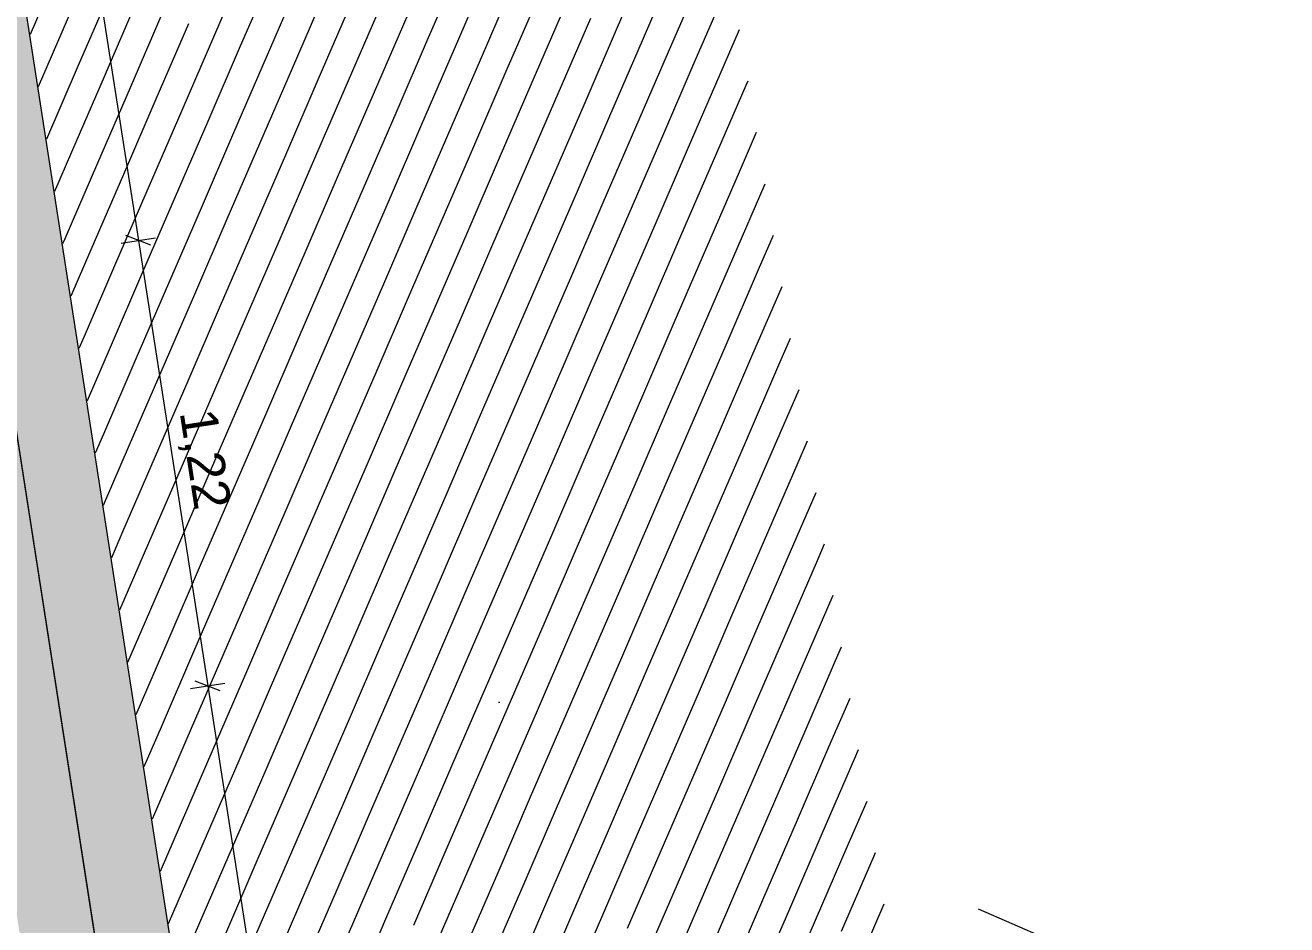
# Model space of a CAD drawing. Header units: millimetres. Extents: x 12535370 to 12566104, y 356204400 to 356234587.
# Drawn here: x 12556447 to 12559859, y 356212331 to 356214765 of the extents above; entities that cross this region are included whole.
import ezdxf
from ezdxf.enums import TextEntityAlignment as Align

# ---------------------------------------------------------------- set-up
doc = ezdxf.new("R2010")
doc.units = ezdxf.units.MM
doc.header["$MEASUREMENT"] = 0
doc.linetypes.add('Dot & Dashed', pattern=[6702.78, 3527.78, -1763.89, 0, -1411.11])
for name, color, linetype in [('New_015 Innenwände', 7, 'Continuous'), ('New_035 Decken', 7, 'Continuous'), ('New_290 Raster _ Achsen', 7, 'Continuous'), ('New_GRUNDSTÜCKSGRENZE', 7, 'Continuous')]:
    doc.layers.add(name, color=color, linetype=linetype)
for name, color, linetype, lineweight in [('New_015 Innenwände_Pen_No__1', 7, 'Continuous', 13), ('New_035 Decken_Pen_No__1', 7, 'Continuous', 13), ('New_255 Plangrafiken_Pen_No__39', 8, 'Continuous', 13), ('New_290 Raster _ Achsen_Pen_No__108', 7, 'Continuous', 13), ('New_GRUNDSTÜCKSGRENZE_Pen_No__1', 7, 'Continuous', 13)]:
    doc.layers.add(name, color=color, linetype=linetype, lineweight=lineweight)
doc.styles.add('GENERATED_STYLE_1', font='arial.ttf')
doc.dimstyles.new('GENERATED_STYLE__3', dxfattribs={"dimtxt": 100, "dimasz": 47.5, "dimexe": 0.18, "dimexo": 2, "dimgap": 0, "dimtad": 1, "dimlfac": 0.001, "dimzin": 0, "dimdsep": 46, "dimtxsty": 'GENERATED_STYLE_1', "dimblk": 'ARROWHEAD_2', "dimblk1": 'ARROWHEAD_2', "dimblk2": 'ARROWHEAD_2', "dimcen": 0.09, "dimclrd": 7, "dimclre": 7, "dimclrt": 7, "dimadec": 0, "dimazin": 0, "dimtfac": 1, "dimtdec": 4, "dimtmove": 0, "dimatfit": 3, "dimfxl": 1, "dimtolj": 1, "dimtzin": 0, "dimarcsym": 0})

# ---------------------------------------------------------------- blocks, each defined once
blk = doc.blocks.new('*X27', base_point=(12240439.2, 356160438.4))
at = {"layer": 'New_255 Plangrafiken_Pen_No__39', "color": 8, "linetype": 'Continuous', "lineweight": 13}
for p, q in [((12557554.9, 356214964.9), (12557466.8, 356214761)), ((12557554.9, 356214964.9), (12557466.8, 356214761)), ((12557046.5, 356214942.6), (12556958.4, 356214738.7)), ((12557046.5, 356214942.6), (12556958.4, 356214738.7)), ((12557625, 356214934.7), (12557536.9, 356214730.7)), ((12557625, 356214934.7), (12557536.9, 356214730.7)), ((12558133.4, 356214957), (12558045.3, 356214753.1)), ((12558133.4, 356214957), (12558045.3, 356214753.1)), ((12556538.1, 356214920.2), (12556460.1, 356214739.8)), ((12556538.1, 356214920.2), (12556460.1, 356214739.8)), ((12557116.5, 356214912.3), (12557028.5, 356214708.4)), ((12557116.5, 356214912.3), (12557028.5, 356214708.4)), ((12557695, 356214904.4), (12557606.9, 356214700.5)), ((12557695, 356214904.4), (12557606.9, 356214700.5)), ((12558203.4, 356214926.7), (12558115.3, 356214722.8)), ((12558203.4, 356214926.7), (12558115.3, 356214722.8)), ((12558273.5, 356214896.5), (12558185.4, 356214692.6)), ((12558273.5, 356214896.5), (12558185.4, 356214692.6)), ((12556608.1, 356214890), (12556520, 356214686.1)), ((12556608.1, 356214890), (12556520, 356214686.1)), ((12556678.2, 356214859.7), (12556590.1, 356214655.8)), ((12556678.2, 356214859.7), (12556590.1, 356214655.8)), ((12557186.6, 356214882.1), (12557098.5, 356214678.1)), ((12557186.6, 356214882.1), (12557098.5, 356214678.1)), ((12557765.1, 356214874.1), (12557677, 356214670.2)), ((12557765.1, 356214874.1), (12557677, 356214670.2)), ((12558343.5, 356214866.2), (12558255.4, 356214662.3)), ((12558343.5, 356214866.2), (12558255.4, 356214662.3)), ((12556748.2, 356214829.5), (12556660.2, 356214625.5)), ((12556748.2, 356214829.5), (12556660.2, 356214625.5)), ((12557256.7, 356214851.8), (12557168.6, 356214647.9)), ((12557256.7, 356214851.8), (12557168.6, 356214647.9)), ((12557835.1, 356214843.9), (12557747, 356214640)), ((12557835.1, 356214843.9), (12557747, 356214640)), ((12556818.3, 356214799.2), (12556730.2, 356214595.3)), ((12556818.3, 356214799.2), (12556730.2, 356214595.3)), ((12557326.7, 356214821.5), (12557238.6, 356214617.6)), ((12557326.7, 356214821.5), (12557238.6, 356214617.6)), ((12557396.8, 356214791.3), (12557308.7, 356214587.4)), ((12557396.8, 356214791.3), (12557308.7, 356214587.4)), ((12557905.2, 356214813.6), (12557817.1, 356214609.7)), ((12557905.2, 356214813.6), (12557817.1, 356214609.7)), ((12556888.3, 356214768.9), (12556800.3, 356214565)), ((12556888.3, 356214768.9), (12556800.3, 356214565)), ((12557466.8, 356214761), (12557378.7, 356214557.1)), ((12557466.8, 356214761), (12557378.7, 356214557.1)), ((12557975.2, 356214783.3), (12557887.1, 356214579.4)), ((12557975.2, 356214783.3), (12557887.1, 356214579.4)), ((12556958.4, 356214738.7), (12556870.3, 356214534.8)), ((12556958.4, 356214738.7), (12556870.3, 356214534.8)), ((12557536.9, 356214730.7), (12557448.8, 356214526.8)), ((12557536.9, 356214730.7), (12557448.8, 356214526.8)), ((12558045.3, 356214753.1), (12557957.2, 356214549.2)), ((12558045.3, 356214753.1), (12557957.2, 356214549.2)), ((12558115.3, 356214722.8), (12558027.3, 356214518.9)), ((12558115.3, 356214722.8), (12558027.3, 356214518.9)), ((12558377.7, 356214752.8), (12558325.5, 356214632)), ((12558377.7, 356214752.8), (12558325.5, 356214632)), ((12557028.5, 356214708.4), (12556940.4, 356214504.5)), ((12557028.5, 356214708.4), (12556940.4, 356214504.5)), ((12557606.9, 356214700.5), (12557518.8, 356214496.6)), ((12557606.9, 356214700.5), (12557518.8, 356214496.6)), ((12558185.4, 356214692.6), (12558097.3, 356214488.6)), ((12558185.4, 356214692.6), (12558097.3, 356214488.6)), ((12556520, 356214686.1), (12556482.1, 356214598.2)), ((12556520, 356214686.1), (12556482.1, 356214598.2)), ((12556590.1, 356214655.8), (12556504.1, 356214456.6)), ((12556590.1, 356214655.8), (12556504.1, 356214456.6)), ((12557098.5, 356214678.1), (12557010.4, 356214474.2)), ((12557098.5, 356214678.1), (12557010.4, 356214474.2)), ((12557677, 356214670.2), (12557588.9, 356214466.3)), ((12557677, 356214670.2), (12557588.9, 356214466.3)), ((12558255.4, 356214662.3), (12558167.4, 356214458.4)), ((12558255.4, 356214662.3), (12558167.4, 356214458.4)), ((12556660.2, 356214625.5), (12556572.1, 356214421.6)), ((12556660.2, 356214625.5), (12556572.1, 356214421.6)), ((12557168.6, 356214647.9), (12557080.5, 356214444)), ((12557168.6, 356214647.9), (12557080.5, 356214444)), ((12557747, 356214640), (12557658.9, 356214436)), ((12557747, 356214640), (12557658.9, 356214436)), ((12558325.5, 356214632), (12558237.4, 356214428.1)), ((12558325.5, 356214632), (12558237.4, 356214428.1)), ((12556730.2, 356214595.3), (12556642.1, 356214391.4)), ((12556730.2, 356214595.3), (12556642.1, 356214391.4)), ((12557238.6, 356214617.6), (12557150.5, 356214413.7)), ((12557238.6, 356214617.6), (12557150.5, 356214413.7)), ((12557308.7, 356214587.4), (12557220.6, 356214383.4)), ((12557308.7, 356214587.4), (12557220.6, 356214383.4)), ((12557817.1, 356214609.7), (12557729, 356214405.8)), ((12557817.1, 356214609.7), (12557729, 356214405.8)), ((12558395.6, 356214601.8), (12558307.5, 356214397.9)), ((12558395.6, 356214601.8), (12558307.5, 356214397.9)), ((12558400.7, 356214613.6), (12558395.6, 356214601.8)), ((12558400.7, 356214613.6), (12558395.6, 356214601.8)), ((12556800.3, 356214565), (12556712.2, 356214361.1)), ((12556800.3, 356214565), (12556712.2, 356214361.1)), ((12557378.7, 356214557.1), (12557290.6, 356214353.2)), ((12557378.7, 356214557.1), (12557290.6, 356214353.2)), ((12557887.1, 356214579.4), (12557799.1, 356214375.5)), ((12557887.1, 356214579.4), (12557799.1, 356214375.5)), ((12556870.3, 356214534.8), (12556782.2, 356214330.8)), ((12556870.3, 356214534.8), (12556782.2, 356214330.8)), ((12557448.8, 356214526.8), (12557360.7, 356214322.9)), ((12557448.8, 356214526.8), (12557360.7, 356214322.9)), ((12557957.2, 356214549.2), (12557869.1, 356214345.3)), ((12557957.2, 356214549.2), (12557869.1, 356214345.3)), ((12558027.3, 356214518.9), (12557939.2, 356214315)), ((12558027.3, 356214518.9), (12557939.2, 356214315)), ((12556940.4, 356214504.5), (12556852.3, 356214300.6)), ((12556940.4, 356214504.5), (12556852.3, 356214300.6)), ((12557518.8, 356214496.6), (12557430.8, 356214292.7)), ((12557518.8, 356214496.6), (12557430.8, 356214292.7)), ((12558097.3, 356214488.6), (12558009.2, 356214284.7)), ((12558097.3, 356214488.6), (12558009.2, 356214284.7)), ((12557010.4, 356214474.2), (12556922.3, 356214270.3)), ((12557010.4, 356214474.2), (12556922.3, 356214270.3)), ((12557588.9, 356214466.3), (12557500.8, 356214262.4)), ((12557588.9, 356214466.3), (12557500.8, 356214262.4)), ((12558167.4, 356214458.4), (12558079.3, 356214254.5)), ((12558167.4, 356214458.4), (12558079.3, 356214254.5)), ((12558423.7, 356214474.4), (12558377.5, 356214367.6)), ((12558423.7, 356214474.4), (12558377.5, 356214367.6)), ((12556572.1, 356214421.6), (12556526, 356214315.1)), ((12556572.1, 356214421.6), (12556526, 356214315.1)), ((12557080.5, 356214444), (12556992.4, 356214240.1)), ((12557080.5, 356214444), (12556992.4, 356214240.1)), ((12557658.9, 356214436), (12557570.9, 356214232.1)), ((12557658.9, 356214436), (12557570.9, 356214232.1)), ((12558237.4, 356214428.1), (12558149.3, 356214224.2)), ((12558237.4, 356214428.1), (12558149.3, 356214224.2)), ((12556642.1, 356214391.4), (12556554, 356214187.5)), ((12556642.1, 356214391.4), (12556554, 356214187.5)), ((12557150.5, 356214413.7), (12557062.4, 356214209.8)), ((12557150.5, 356214413.7), (12557062.4, 356214209.8)), ((12557220.6, 356214383.4), (12557132.5, 356214179.5)), ((12557220.6, 356214383.4), (12557132.5, 356214179.5)), ((12557729, 356214405.8), (12557640.9, 356214201.9)), ((12557729, 356214405.8), (12557640.9, 356214201.9)), ((12558307.5, 356214397.9), (12558219.4, 356214193.9)), ((12558307.5, 356214397.9), (12558219.4, 356214193.9)), ((12556712.2, 356214361.1), (12556624.1, 356214157.2)), ((12556712.2, 356214361.1), (12556624.1, 356214157.2)), ((12557290.6, 356214353.2), (12557202.6, 356214149.3)), ((12557290.6, 356214353.2), (12557202.6, 356214149.3)), ((12557799.1, 356214375.5), (12557711, 356214171.6)), ((12557799.1, 356214375.5), (12557711, 356214171.6)), ((12558377.5, 356214367.6), (12558289.4, 356214163.7)), ((12558377.5, 356214367.6), (12558289.4, 356214163.7)), ((12556782.2, 356214330.8), (12556694.1, 356214126.9)), ((12556782.2, 356214330.8), (12556694.1, 356214126.9)), ((12557360.7, 356214322.9), (12557272.6, 356214119)), ((12557360.7, 356214322.9), (12557272.6, 356214119)), ((12557869.1, 356214345.3), (12557781, 356214141.3)), ((12557869.1, 356214345.3), (12557781, 356214141.3)), ((12557939.2, 356214315), (12557851.1, 356214111.1)), ((12557939.2, 356214315), (12557851.1, 356214111.1)), ((12558446.7, 356214335.3), (12558359.5, 356214133.4)), ((12558446.7, 356214335.3), (12558359.5, 356214133.4)), ((12556852.3, 356214300.6), (12556764.2, 356214096.7)), ((12556852.3, 356214300.6), (12556764.2, 356214096.7)), ((12557430.8, 356214292.7), (12557342.7, 356214088.7)), ((12557430.8, 356214292.7), (12557342.7, 356214088.7)), ((12558009.2, 356214284.7), (12557921.1, 356214080.8)), ((12558009.2, 356214284.7), (12557921.1, 356214080.8)), ((12556922.3, 356214270.3), (12556834.3, 356214066.4)), ((12556922.3, 356214270.3), (12556834.3, 356214066.4)), ((12557500.8, 356214262.4), (12557412.7, 356214058.5)), ((12557500.8, 356214262.4), (12557412.7, 356214058.5)), ((12558079.3, 356214254.5), (12557991.2, 356214050.6)), ((12558079.3, 356214254.5), (12557991.2, 356214050.6)), ((12556992.4, 356214240.1), (12556904.3, 356214036.1)), ((12556992.4, 356214240.1), (12556904.3, 356214036.1)), ((12557570.9, 356214232.1), (12557482.8, 356214028.2)), ((12557570.9, 356214232.1), (12557482.8, 356214028.2)), ((12558149.3, 356214224.2), (12558061.2, 356214020.3)), ((12558149.3, 356214224.2), (12558061.2, 356214020.3)), ((12556554, 356214187.5), (12556548, 356214173.5)), ((12556554, 356214187.5), (12556548, 356214173.5)), ((12557062.4, 356214209.8), (12556974.4, 356214005.9)), ((12557062.4, 356214209.8), (12556974.4, 356214005.9)), ((12557132.5, 356214179.5), (12557044.4, 356213975.6)), ((12557132.5, 356214179.5), (12557044.4, 356213975.6)), ((12557640.9, 356214201.9), (12557552.8, 356213998)), ((12557640.9, 356214201.9), (12557552.8, 356213998)), ((12558219.4, 356214193.9), (12558131.3, 356213990)), ((12558219.4, 356214193.9), (12558131.3, 356213990)), ((12558469.7, 356214196.1), (12558429.5, 356214103.2)), ((12558469.7, 356214196.1), (12558429.5, 356214103.2)), ((12556624.1, 356214157.2), (12556570, 356214032)), ((12556624.1, 356214157.2), (12556570, 356214032)), ((12557202.6, 356214149.3), (12557114.5, 356213945.4)), ((12557202.6, 356214149.3), (12557114.5, 356213945.4)), ((12557711, 356214171.6), (12557622.9, 356213967.7)), ((12557711, 356214171.6), (12557622.9, 356213967.7)), ((12558289.4, 356214163.7), (12558201.3, 356213959.8)), ((12558289.4, 356214163.7), (12558201.3, 356213959.8)), ((12556694.1, 356214126.9), (12556606.1, 356213923)), ((12556694.1, 356214126.9), (12556606.1, 356213923)), ((12557272.6, 356214119), (12557184.5, 356213915.1)), ((12557272.6, 356214119), (12557184.5, 356213915.1)), ((12557781, 356214141.3), (12557692.9, 356213937.4)), ((12557781, 356214141.3), (12557692.9, 356213937.4)), ((12557851.1, 356214111.1), (12557763, 356213907.2)), ((12557851.1, 356214111.1), (12557763, 356213907.2)), ((12558359.5, 356214133.4), (12558271.4, 356213929.5)), ((12558359.5, 356214133.4), (12558271.4, 356213929.5)), ((12556764.2, 356214096.7), (12556676.1, 356213892.8)), ((12556764.2, 356214096.7), (12556676.1, 356213892.8)), ((12557342.7, 356214088.7), (12557254.6, 356213884.8)), ((12557342.7, 356214088.7), (12557254.6, 356213884.8)), ((12557921.1, 356214080.8), (12557833, 356213876.9)), ((12557921.1, 356214080.8), (12557833, 356213876.9)), ((12558429.5, 356214103.2), (12558341.5, 356213899.2)), ((12558429.5, 356214103.2), (12558341.5, 356213899.2)), ((12556834.3, 356214066.4), (12556746.2, 356213862.5)), ((12556834.3, 356214066.4), (12556746.2, 356213862.5)), ((12557412.7, 356214058.5), (12557324.6, 356213854.6)), ((12557412.7, 356214058.5), (12557324.6, 356213854.6)), ((12557991.2, 356214050.6), (12557903.1, 356213846.6)), ((12557991.2, 356214050.6), (12557903.1, 356213846.6)), ((12558492.7, 356214056.9), (12558411.5, 356213869)), ((12558492.7, 356214056.9), (12558411.5, 356213869)), ((12556904.3, 356214036.1), (12556816.2, 356213832.2)), ((12556904.3, 356214036.1), (12556816.2, 356213832.2)), ((12557482.8, 356214028.2), (12557394.7, 356213824.3)), ((12557482.8, 356214028.2), (12557394.7, 356213824.3)), ((12558061.2, 356214020.3), (12557973.2, 356213816.4)), ((12558061.2, 356214020.3), (12557973.2, 356213816.4)), ((12556974.4, 356214005.9), (12556886.3, 356213802)), ((12556974.4, 356214005.9), (12556886.3, 356213802)), ((12557044.4, 356213975.6), (12556956.3, 356213771.7)), ((12557044.4, 356213975.6), (12556956.3, 356213771.7)), ((12557552.8, 356213998), (12557464.7, 356213794)), ((12557552.8, 356213998), (12557464.7, 356213794)), ((12558131.3, 356213990), (12558043.2, 356213786.1)), ((12558131.3, 356213990), (12558043.2, 356213786.1)), ((12557114.5, 356213945.4), (12557026.4, 356213741.4)), ((12557114.5, 356213945.4), (12557026.4, 356213741.4)), ((12557622.9, 356213967.7), (12557534.8, 356213763.8)), ((12557622.9, 356213967.7), (12557534.8, 356213763.8)), ((12558201.3, 356213959.8), (12558113.3, 356213755.9)), ((12558201.3, 356213959.8), (12558113.3, 356213755.9)), ((12556606.1, 356213923), (12556592, 356213890.4)), ((12556606.1, 356213923), (12556592, 356213890.4)), ((12557184.5, 356213915.1), (12557096.4, 356213711.2)), ((12557184.5, 356213915.1), (12557096.4, 356213711.2)), ((12557692.9, 356213937.4), (12557604.9, 356213733.5)), ((12557692.9, 356213937.4), (12557604.9, 356213733.5)), ((12557763, 356213907.2), (12557674.9, 356213703.3)), ((12557763, 356213907.2), (12557674.9, 356213703.3)), ((12558271.4, 356213929.5), (12558183.3, 356213725.6)), ((12558271.4, 356213929.5), (12558183.3, 356213725.6)), ((12558515.7, 356213917.7), (12558481.6, 356213838.7)), ((12558515.7, 356213917.7), (12558481.6, 356213838.7)), ((12556676.1, 356213892.8), (12556613.9, 356213748.8)), ((12556676.1, 356213892.8), (12556613.9, 356213748.8)), ((12557254.6, 356213884.8), (12557166.5, 356213680.9)), ((12557254.6, 356213884.8), (12557166.5, 356213680.9)), ((12557833, 356213876.9), (12557745, 356213673)), ((12557833, 356213876.9), (12557745, 356213673)), ((12558341.5, 356213899.2), (12558253.4, 356213695.3)), ((12558341.5, 356213899.2), (12558253.4, 356213695.3)), ((12556746.2, 356213862.5), (12556658.1, 356213658.6)), ((12556746.2, 356213862.5), (12556658.1, 356213658.6)), ((12557324.6, 356213854.6), (12557236.5, 356213650.7)), ((12557324.6, 356213854.6), (12557236.5, 356213650.7)), ((12557903.1, 356213846.6), (12557815, 356213642.7)), ((12557903.1, 356213846.6), (12557815, 356213642.7)), ((12558411.5, 356213869), (12558323.4, 356213665.1)), ((12558411.5, 356213869), (12558323.4, 356213665.1)), ((12558481.6, 356213838.7), (12558393.5, 356213634.8)), ((12558481.6, 356213838.7), (12558393.5, 356213634.8)), ((12556816.2, 356213832.2), (12556728.1, 356213628.3)), ((12556816.2, 356213832.2), (12556728.1, 356213628.3)), ((12556886.3, 356213802), (12556798.2, 356213598.1)), ((12556886.3, 356213802), (12556798.2, 356213598.1)), ((12557394.7, 356213824.3), (12557306.6, 356213620.4)), ((12557394.7, 356213824.3), (12557306.6, 356213620.4)), ((12557973.2, 356213816.4), (12557885.1, 356213612.5)), ((12557973.2, 356213816.4), (12557885.1, 356213612.5)), ((12556956.3, 356213771.7), (12556868.2, 356213567.8)), ((12556956.3, 356213771.7), (12556868.2, 356213567.8)), ((12557464.7, 356213794), (12557376.7, 356213590.1)), ((12557464.7, 356213794), (12557376.7, 356213590.1)), ((12558043.2, 356213786.1), (12557955.1, 356213582.2)), ((12558043.2, 356213786.1), (12557955.1, 356213582.2)), ((12558538.7, 356213778.5), (12558463.5, 356213604.5)), ((12558538.7, 356213778.5), (12558463.5, 356213604.5)), ((12557026.4, 356213741.4), (12556938.3, 356213537.5)), ((12557026.4, 356213741.4), (12556938.3, 356213537.5)), ((12557534.8, 356213763.8), (12557446.7, 356213559.9)), ((12557534.8, 356213763.8), (12557446.7, 356213559.9)), ((12557604.9, 356213733.5), (12557516.8, 356213529.6)), ((12557604.9, 356213733.5), (12557516.8, 356213529.6)), ((12558113.3, 356213755.9), (12558025.2, 356213551.9)), ((12558113.3, 356213755.9), (12558025.2, 356213551.9)), ((12557096.4, 356213711.2), (12557008.4, 356213507.3)), ((12557096.4, 356213711.2), (12557008.4, 356213507.3)), ((12557674.9, 356213703.3), (12557586.8, 356213499.3)), ((12557674.9, 356213703.3), (12557586.8, 356213499.3)), ((12558183.3, 356213725.6), (12558095.2, 356213521.7)), ((12558183.3, 356213725.6), (12558095.2, 356213521.7)), ((12557166.5, 356213680.9), (12557078.4, 356213477)), ((12557166.5, 356213680.9), (12557078.4, 356213477)), ((12557745, 356213673), (12557656.9, 356213469.1)), ((12557745, 356213673), (12557656.9, 356213469.1)), ((12558253.4, 356213695.3), (12558165.3, 356213491.4)), ((12558253.4, 356213695.3), (12558165.3, 356213491.4)), ((12558323.4, 356213665.1), (12558235.3, 356213461.2)), ((12558323.4, 356213665.1), (12558235.3, 356213461.2)), ((12556658.1, 356213658.6), (12556635.9, 356213607.3)), ((12556658.1, 356213658.6), (12556635.9, 356213607.3)), ((12557236.5, 356213650.7), (12557148.5, 356213446.7)), ((12557236.5, 356213650.7), (12557148.5, 356213446.7)), ((12557815, 356213642.7), (12557726.9, 356213438.8)), ((12557815, 356213642.7), (12557726.9, 356213438.8)), ((12558393.5, 356213634.8), (12558305.4, 356213430.9)), ((12558393.5, 356213634.8), (12558305.4, 356213430.9)), ((12558561.7, 356213639.3), (12558533.6, 356213574.3)), ((12558561.7, 356213639.3), (12558533.6, 356213574.3)), ((12556728.1, 356213628.3), (12556657.9, 356213465.7)), ((12556728.1, 356213628.3), (12556657.9, 356213465.7)), ((12556798.2, 356213598.1), (12556710.1, 356213394.2)), ((12556798.2, 356213598.1), (12556710.1, 356213394.2)), ((12557306.6, 356213620.4), (12557218.5, 356213416.5)), ((12557306.6, 356213620.4), (12557218.5, 356213416.5)), ((12557885.1, 356213612.5), (12557797, 356213408.6)), ((12557885.1, 356213612.5), (12557797, 356213408.6)), ((12558463.5, 356213604.5), (12558375.4, 356213400.6)), ((12558463.5, 356213604.5), (12558375.4, 356213400.6)), ((12556868.2, 356213567.8), (12556780.2, 356213363.9)), ((12556868.2, 356213567.8), (12556780.2, 356213363.9)), ((12557376.7, 356213590.1), (12557288.6, 356213386.2)), ((12557376.7, 356213590.1), (12557288.6, 356213386.2)), ((12557955.1, 356213582.2), (12557867, 356213378.3)), ((12557955.1, 356213582.2), (12557867, 356213378.3)), ((12558533.6, 356213574.3), (12558445.5, 356213370.4)), ((12558533.6, 356213574.3), (12558445.5, 356213370.4)), ((12556938.3, 356213537.5), (12556850.2, 356213333.6)), ((12556938.3, 356213537.5), (12556850.2, 356213333.6)), ((12557446.7, 356213559.9), (12557358.6, 356213356)), ((12557446.7, 356213559.9), (12557358.6, 356213356)), ((12557516.8, 356213529.6), (12557428.7, 356213325.7)), ((12557516.8, 356213529.6), (12557428.7, 356213325.7)), ((12558025.2, 356213551.9), (12557937.1, 356213348)), ((12558025.2, 356213551.9), (12557937.1, 356213348)), ((12557008.4, 356213507.3), (12556920.3, 356213303.4)), ((12557008.4, 356213507.3), (12556920.3, 356213303.4)), ((12557586.8, 356213499.3), (12557498.7, 356213295.4)), ((12557586.8, 356213499.3), (12557498.7, 356213295.4)), ((12558095.2, 356213521.7), (12558007.1, 356213317.8)), ((12558095.2, 356213521.7), (12558007.1, 356213317.8)), ((12558584.7, 356213500.1), (12558515.6, 356213340.1)), ((12558584.7, 356213500.1), (12558515.6, 356213340.1)), ((12557078.4, 356213477), (12556990.3, 356213273.1)), ((12557078.4, 356213477), (12556990.3, 356213273.1)), ((12557656.9, 356213469.1), (12557568.8, 356213265.2)), ((12557656.9, 356213469.1), (12557568.8, 356213265.2)), ((12558165.3, 356213491.4), (12558077.2, 356213287.5)), ((12558165.3, 356213491.4), (12558077.2, 356213287.5)), ((12558235.3, 356213461.2), (12558147.3, 356213257.2)), ((12558235.3, 356213461.2), (12558147.3, 356213257.2)), ((12557148.5, 356213446.7), (12557060.4, 356213242.8)), ((12557148.5, 356213446.7), (12557060.4, 356213242.8)), ((12557726.9, 356213438.8), (12557638.8, 356213234.9)), ((12557726.9, 356213438.8), (12557638.8, 356213234.9)), ((12558305.4, 356213430.9), (12558217.3, 356213227)), ((12558305.4, 356213430.9), (12558217.3, 356213227)), ((12556710.1, 356213394.2), (12556679.9, 356213324.1)), ((12556710.1, 356213394.2), (12556679.9, 356213324.1)), ((12557218.5, 356213416.5), (12557130.4, 356213212.6)), ((12557218.5, 356213416.5), (12557130.4, 356213212.6)), ((12557797, 356213408.6), (12557708.9, 356213204.7)), ((12557797, 356213408.6), (12557708.9, 356213204.7)), ((12558375.4, 356213400.6), (12558287.4, 356213196.7)), ((12558375.4, 356213400.6), (12558287.4, 356213196.7)), ((12556780.2, 356213363.9), (12556701.8, 356213182.6)), ((12556780.2, 356213363.9), (12556701.8, 356213182.6)), ((12557288.6, 356213386.2), (12557200.5, 356213182.3)), ((12557288.6, 356213386.2), (12557200.5, 356213182.3)), ((12557867, 356213378.3), (12557779, 356213174.4)), ((12557867, 356213378.3), (12557779, 356213174.4)), ((12558445.5, 356213370.4), (12558357.4, 356213166.5)), ((12558445.5, 356213370.4), (12558357.4, 356213166.5)), ((12558607.7, 356213360.9), (12558585.6, 356213309.8)), ((12558607.7, 356213360.9), (12558585.6, 356213309.8)), ((12556850.2, 356213333.6), (12556762.1, 356213129.7)), ((12556850.2, 356213333.6), (12556762.1, 356213129.7)), ((12557358.6, 356213356), (12557270.5, 356213152.1)), ((12557358.6, 356213356), (12557270.5, 356213152.1)), ((12557428.7, 356213325.7), (12557340.6, 356213121.8)), ((12557428.7, 356213325.7), (12557340.6, 356213121.8)), ((12557937.1, 356213348), (12557849, 356213144.1)), ((12557937.1, 356213348), (12557849, 356213144.1)), ((12558515.6, 356213340.1), (12558427.5, 356213136.2)), ((12558515.6, 356213340.1), (12558427.5, 356213136.2)), ((12556920.3, 356213303.4), (12556832.2, 356213099.5)), ((12556920.3, 356213303.4), (12556832.2, 356213099.5)), ((12557498.7, 356213295.4), (12557410.6, 356213091.5)), ((12557498.7, 356213295.4), (12557410.6, 356213091.5)), ((12558007.1, 356213317.8), (12557919.1, 356213113.9)), ((12558007.1, 356213317.8), (12557919.1, 356213113.9)), ((12558585.6, 356213309.8), (12558497.5, 356213105.9)), ((12558585.6, 356213309.8), (12558497.5, 356213105.9)), ((12556990.3, 356213273.1), (12556902.2, 356213069.2)), ((12556990.3, 356213273.1), (12556902.2, 356213069.2)), ((12557568.8, 356213265.2), (12557480.7, 356213061.3)), ((12557568.8, 356213265.2), (12557480.7, 356213061.3)), ((12558077.2, 356213287.5), (12557989.1, 356213083.6)), ((12558077.2, 356213287.5), (12557989.1, 356213083.6)), ((12558147.3, 356213257.2), (12558059.2, 356213053.3)), ((12558147.3, 356213257.2), (12558059.2, 356213053.3)), ((12557060.4, 356213242.8), (12556972.3, 356213038.9)), ((12557060.4, 356213242.8), (12556972.3, 356213038.9)), ((12557638.8, 356213234.9), (12557550.8, 356213031)), ((12557638.8, 356213234.9), (12557550.8, 356213031)), ((12558217.3, 356213227), (12558129.2, 356213023.1)), ((12558217.3, 356213227), (12558129.2, 356213023.1)), ((12558630.6, 356213221.7), (12558567.6, 356213075.7)), ((12558630.6, 356213221.7), (12558567.6, 356213075.7)), ((12557130.4, 356213212.6), (12557042.3, 356213008.7)), ((12557130.4, 356213212.6), (12557042.3, 356213008.7)), ((12557708.9, 356213204.7), (12557620.8, 356213000.7)), ((12557708.9, 356213204.7), (12557620.8, 356213000.7)), ((12558287.4, 356213196.7), (12558199.3, 356212992.8)), ((12558287.4, 356213196.7), (12558199.3, 356212992.8)), ((12557200.5, 356213182.3), (12557112.4, 356212978.4)), ((12557200.5, 356213182.3), (12557112.4, 356212978.4)), ((12557779, 356213174.4), (12557690.9, 356212970.5)), ((12557779, 356213174.4), (12557690.9, 356212970.5)), ((12558357.4, 356213166.5), (12558269.3, 356212962.6)), ((12558357.4, 356213166.5), (12558269.3, 356212962.6)), ((12556762.1, 356213129.7), (12556723.8, 356213041)), ((12556762.1, 356213129.7), (12556723.8, 356213041)), ((12557270.5, 356213152.1), (12557182.5, 356212948.1)), ((12557270.5, 356213152.1), (12557182.5, 356212948.1)), ((12557340.6, 356213121.8), (12557252.5, 356212917.9)), ((12557340.6, 356213121.8), (12557252.5, 356212917.9)), ((12557849, 356213144.1), (12557760.9, 356212940.2)), ((12557849, 356213144.1), (12557760.9, 356212940.2)), ((12558427.5, 356213136.2), (12558339.4, 356212932.3)), ((12558427.5, 356213136.2), (12558339.4, 356212932.3)), ((12556832.2, 356213099.5), (12556745.8, 356212899.4)), ((12556832.2, 356213099.5), (12556745.8, 356212899.4)), ((12557410.6, 356213091.5), (12557322.6, 356212887.6)), ((12557410.6, 356213091.5), (12557322.6, 356212887.6)), ((12557919.1, 356213113.9), (12557831, 356212910)), ((12557919.1, 356213113.9), (12557831, 356212910)), ((12558497.5, 356213105.9), (12558409.4, 356212902)), ((12558497.5, 356213105.9), (12558409.4, 356212902)), ((12556902.2, 356213069.2), (12556814.1, 356212865.3)), ((12556902.2, 356213069.2), (12556814.1, 356212865.3)), ((12557480.7, 356213061.3), (12557392.6, 356212857.4)), ((12557480.7, 356213061.3), (12557392.6, 356212857.4)), ((12557989.1, 356213083.6), (12557901, 356212879.7)), ((12557989.1, 356213083.6), (12557901, 356212879.7)), ((12558059.2, 356213053.3), (12557971.1, 356212849.4)), ((12558059.2, 356213053.3), (12557971.1, 356212849.4)), ((12558567.6, 356213075.7), (12558479.5, 356212871.8)), ((12558567.6, 356213075.7), (12558479.5, 356212871.8)), ((12558653.6, 356213082.5), (12558637.6, 356213045.4)), ((12558653.6, 356213082.5), (12558637.6, 356213045.4)), ((12556972.3, 356213038.9), (12556884.2, 356212835)), ((12556972.3, 356213038.9), (12556884.2, 356212835)), ((12557550.8, 356213031), (12557462.7, 356212827.1)), ((12557550.8, 356213031), (12557462.7, 356212827.1)), ((12558129.2, 356213023.1), (12558041.1, 356212819.2)), ((12558129.2, 356213023.1), (12558041.1, 356212819.2)), ((12558637.6, 356213045.4), (12558549.5, 356212841.5)), ((12558637.6, 356213045.4), (12558549.5, 356212841.5)), ((12557042.3, 356213008.7), (12556954.3, 356212804.8)), ((12557042.3, 356213008.7), (12556954.3, 356212804.8)), ((12557620.8, 356213000.7), (12557532.7, 356212796.8)), ((12557620.8, 356213000.7), (12557532.7, 356212796.8)), ((12558199.3, 356212992.8), (12558111.2, 356212788.9)), ((12558199.3, 356212992.8), (12558111.2, 356212788.9)), ((12557112.4, 356212978.4), (12557024.3, 356212774.5)), ((12557112.4, 356212978.4), (12557024.3, 356212774.5)), ((12557690.9, 356212970.5), (12557602.8, 356212766.6)), ((12557690.9, 356212970.5), (12557602.8, 356212766.6)), ((12558269.3, 356212962.6), (12558181.2, 356212758.6)), ((12558269.3, 356212962.6), (12558181.2, 356212758.6)), ((12557182.5, 356212948.1), (12557094.4, 356212744.2)), ((12557182.5, 356212948.1), (12557094.4, 356212744.2)), ((12557252.5, 356212917.9), (12557164.4, 356212714)), ((12557252.5, 356212917.9), (12557164.4, 356212714)), ((12557760.9, 356212940.2), (12557672.8, 356212736.3)), ((12557760.9, 356212940.2), (12557672.8, 356212736.3)), ((12558339.4, 356212932.3), (12558251.3, 356212728.4)), ((12558339.4, 356212932.3), (12558251.3, 356212728.4)), ((12558676.6, 356212943.3), (12558619.6, 356212811.2)), ((12558676.6, 356212943.3), (12558619.6, 356212811.2)), ((12557322.6, 356212887.6), (12557234.5, 356212683.7)), ((12557322.6, 356212887.6), (12557234.5, 356212683.7)), ((12557831, 356212910), (12557742.9, 356212706)), ((12557831, 356212910), (12557742.9, 356212706)), ((12558409.4, 356212902), (12558321.4, 356212698.1)), ((12558409.4, 356212902), (12558321.4, 356212698.1)), ((12556814.1, 356212865.3), (12556767.8, 356212757.9)), ((12556814.1, 356212865.3), (12556767.8, 356212757.9)), ((12557392.6, 356212857.4), (12557304.5, 356212653.4)), ((12557392.6, 356212857.4), (12557304.5, 356212653.4)), ((12557901, 356212879.7), (12557812.9, 356212675.8)), ((12557901, 356212879.7), (12557812.9, 356212675.8)), ((12557971.1, 356212849.4), (12557883, 356212645.5)), ((12557971.1, 356212849.4), (12557883, 356212645.5)), ((12558479.5, 356212871.8), (12558391.4, 356212667.9)), ((12558479.5, 356212871.8), (12558391.4, 356212667.9)), ((12556884.2, 356212835), (12556796.1, 356212631.1)), ((12556884.2, 356212835), (12556796.1, 356212631.1)), ((12557462.7, 356212827.1), (12557374.6, 356212623.2)), ((12557462.7, 356212827.1), (12557374.6, 356212623.2)), ((12558041.1, 356212819.2), (12557953.1, 356212615.3)), ((12558041.1, 356212819.2), (12557953.1, 356212615.3)), ((12558549.5, 356212841.5), (12558461.5, 356212637.6)), ((12558549.5, 356212841.5), (12558461.5, 356212637.6)), ((12556954.3, 356212804.8), (12556866.2, 356212600.8)), ((12556954.3, 356212804.8), (12556866.2, 356212600.8)), ((12557532.7, 356212796.8), (12557444.6, 356212592.9)), ((12557532.7, 356212796.8), (12557444.6, 356212592.9)), ((12558111.2, 356212788.9), (12558023.1, 356212585)), ((12558111.2, 356212788.9), (12558023.1, 356212585)), ((12558619.6, 356212811.2), (12558531.5, 356212607.3)), ((12558619.6, 356212811.2), (12558531.5, 356212607.3)), ((12558689.7, 356212781), (12558601.6, 356212577.1)), ((12558689.7, 356212781), (12558601.6, 356212577.1)), ((12558699.6, 356212804.1), (12558689.7, 356212781)), ((12558699.6, 356212804.1), (12558689.7, 356212781)), ((12557024.3, 356212774.5), (12556936.2, 356212570.6)), ((12557024.3, 356212774.5), (12556936.2, 356212570.6)), ((12557094.4, 356212744.2), (12557006.3, 356212540.3)), ((12557094.4, 356212744.2), (12557006.3, 356212540.3)), ((12557602.8, 356212766.6), (12557514.7, 356212562.7)), ((12557602.8, 356212766.6), (12557514.7, 356212562.7)), ((12558181.2, 356212758.6), (12558093.2, 356212554.7)), ((12558181.2, 356212758.6), (12558093.2, 356212554.7)), ((12557164.4, 356212714), (12557076.3, 356212510.1)), ((12557164.4, 356212714), (12557076.3, 356212510.1)), ((12557672.8, 356212736.3), (12557584.7, 356212532.4)), ((12557672.8, 356212736.3), (12557584.7, 356212532.4)), ((12558251.3, 356212728.4), (12558163.2, 356212524.5)), ((12558251.3, 356212728.4), (12558163.2, 356212524.5)), ((12557234.5, 356212683.7), (12557146.4, 356212479.8)), ((12557234.5, 356212683.7), (12557146.4, 356212479.8)), ((12557742.9, 356212706), (12557654.8, 356212502.1)), ((12557742.9, 356212706), (12557654.8, 356212502.1)), ((12557812.9, 356212675.8), (12557724.9, 356212471.9)), ((12557812.9, 356212675.8), (12557724.9, 356212471.9)), ((12558321.4, 356212698.1), (12558233.3, 356212494.2)), ((12558321.4, 356212698.1), (12558233.3, 356212494.2)), ((12557304.5, 356212653.4), (12557216.4, 356212449.5)), ((12557304.5, 356212653.4), (12557216.4, 356212449.5)), ((12557883, 356212645.5), (12557794.9, 356212441.6)), ((12557883, 356212645.5), (12557794.9, 356212441.6)), ((12558391.4, 356212667.9), (12558303.3, 356212463.9)), ((12558391.4, 356212667.9), (12558303.3, 356212463.9)), ((12558722.6, 356212664.9), (12558671.6, 356212546.8)), ((12558722.6, 356212664.9), (12558671.6, 356212546.8)), ((12556796.1, 356212631.1), (12556789.7, 356212616.3)), ((12556796.1, 356212631.1), (12556789.7, 356212616.3)), ((12557374.6, 356212623.2), (12557286.5, 356212419.3)), ((12557374.6, 356212623.2), (12557286.5, 356212419.3)), ((12557953.1, 356212615.3), (12557865, 356212411.3)), ((12557953.1, 356212615.3), (12557865, 356212411.3)), ((12558461.5, 356212637.6), (12558373.4, 356212433.7)), ((12558461.5, 356212637.6), (12558373.4, 356212433.7)), ((12558531.5, 356212607.3), (12558443.4, 356212403.4)), ((12558531.5, 356212607.3), (12558443.4, 356212403.4)), ((12556866.2, 356212600.8), (12556811.7, 356212474.8)), ((12556866.2, 356212600.8), (12556811.7, 356212474.8)), ((12557444.6, 356212592.9), (12557356.6, 356212389)), ((12557444.6, 356212592.9), (12557356.6, 356212389)), ((12558023.1, 356212585), (12557935, 356212381.1)), ((12558023.1, 356212585), (12557935, 356212381.1)), ((12558601.6, 356212577.1), (12558513.5, 356212373.2)), ((12558601.6, 356212577.1), (12558513.5, 356212373.2)), ((12556936.2, 356212570.6), (12556848.1, 356212366.7)), ((12556936.2, 356212570.6), (12556848.1, 356212366.7)), ((12557006.3, 356212540.3), (12556918.2, 356212336.4)), ((12557006.3, 356212540.3), (12556918.2, 356212336.4)), ((12557514.7, 356212562.7), (12557426.6, 356212358.7)), ((12557514.7, 356212562.7), (12557426.6, 356212358.7)), ((12558093.2, 356212554.7), (12558005.1, 356212350.8)), ((12558093.2, 356212554.7), (12558005.1, 356212350.8)), ((12558671.6, 356212546.8), (12558583.5, 356212342.9)), ((12558671.6, 356212546.8), (12558583.5, 356212342.9)), ((12557076.3, 356212510.1), (12556988.2, 356212306.1)), ((12557076.3, 356212510.1), (12556988.2, 356212306.1)), ((12557584.7, 356212532.4), (12557496.7, 356212328.5)), ((12557584.7, 356212532.4), (12557496.7, 356212328.5)), ((12558163.2, 356212524.5), (12558075.1, 356212320.6)), ((12558163.2, 356212524.5), (12558075.1, 356212320.6)), ((12558741.7, 356212516.5), (12558653.6, 356212312.6)), ((12558741.7, 356212516.5), (12558653.6, 356212312.6)), ((12558745.6, 356212525.7), (12558741.7, 356212516.5)), ((12558745.6, 356212525.7), (12558741.7, 356212516.5)), ((12557146.4, 356212479.8), (12557058.3, 356212275.9)), ((12557146.4, 356212479.8), (12557058.3, 356212275.9)), ((12557654.8, 356212502.1), (12557566.7, 356212298.2)), ((12557654.8, 356212502.1), (12557566.7, 356212298.2)), ((12557724.9, 356212471.9), (12557636.8, 356212268)), ((12557724.9, 356212471.9), (12557636.8, 356212268)), ((12558233.3, 356212494.2), (12558145.2, 356212290.3)), ((12558233.3, 356212494.2), (12558145.2, 356212290.3)), ((12557216.4, 356212449.5), (12557128.4, 356212245.6)), ((12557216.4, 356212449.5), (12557128.4, 356212245.6)), ((12557794.9, 356212441.6), (12557706.8, 356212237.7)), ((12557794.9, 356212441.6), (12557706.8, 356212237.7)), ((12558303.3, 356212463.9), (12558215.2, 356212260)), ((12558303.3, 356212463.9), (12558215.2, 356212260)), ((12557286.5, 356212419.3), (12557198.4, 356212215.4)), ((12557286.5, 356212419.3), (12557198.4, 356212215.4)), ((12557865, 356212411.3), (12557776.9, 356212207.4)), ((12557865, 356212411.3), (12557776.9, 356212207.4)), ((12558373.4, 356212433.7), (12558285.3, 356212229.8)), ((12558373.4, 356212433.7), (12558285.3, 356212229.8)), ((12558443.4, 356212403.4), (12558355.3, 356212199.5)), ((12558443.4, 356212403.4), (12558355.3, 356212199.5)), ((12557356.6, 356212389), (12557268.5, 356212185.1)), ((12557356.6, 356212389), (12557268.5, 356212185.1)), ((12557935, 356212381.1), (12557846.9, 356212177.2)), ((12557935, 356212381.1), (12557846.9, 356212177.2)), ((12558513.5, 356212373.2), (12558425.4, 356212169.2)), ((12558513.5, 356212373.2), (12558425.4, 356212169.2)), ((12558768.6, 356212386.5), (12558723.6, 356212282.4)), ((12558768.6, 356212386.5), (12558723.6, 356212282.4)), ((12556848.1, 356212366.7), (12556833.7, 356212333.2)), ((12556848.1, 356212366.7), (12556833.7, 356212333.2)), ((12556918.2, 356212336.4), (12556855.6, 356212191.6)), ((12556918.2, 356212336.4), (12556855.6, 356212191.6)), ((12557426.6, 356212358.7), (12557338.5, 356212154.8)), ((12557426.6, 356212358.7), (12557338.5, 356212154.8)), ((12558005.1, 356212350.8), (12557917, 356212146.9)), ((12558005.1, 356212350.8), (12557917, 356212146.9)), ((12558583.5, 356212342.9), (12558495.5, 356212139)), ((12558583.5, 356212342.9), (12558495.5, 356212139))]:
    blk.add_line(p, q, dxfattribs=at)
blk = doc.blocks.new('Fill_1', base_point=(12240439.2, 356160438.4))
at = {"layer": 'New_255 Plangrafiken_Pen_No__39', "color": 8, "linetype": 'Continuous', "lineweight": 13}
blk.add_blockref('*X27', (12240439.2, 356160438.4), dxfattribs=at)
blk = doc.blocks.new('Slab_1', base_point=(12539360.9, 356214097.6))
at = {"layer": 'New_035 Decken_Pen_No__1', "color": 7, "linetype": 'Continuous', "lineweight": 13, "flags": 128}
blk.add_lwpolyline([(12539360.9, 356214097.6), (12557578.6, 356206227.8), (12554930.7, 356223270.2), (12544734.3, 356227674.9), (12543285.2, 356224007.9), (12543065.9, 356223453.8), (12542457.4, 356221915.9), (12541606.4, 356219765.4), (12540339.4, 356216563.5), (12539802, 356215205.5)], close=True, dxfattribs=at)
blk = doc.blocks.new('Wall_7', base_point=(12555111.4, 356223410.1))
at = {"layer": 'New_015 Innenwände', "linetype": 'Continuous', "lineweight": 0, "true_color": 0x000000}
h = blk.add_hatch(dxfattribs=at)
h.set_pattern_fill('BETON_BEWEHRT_SN46', color=18, style=0, pattern_type=2)
h.set_pattern_definition([(45, (12240439.16, 356160438.36), (-70.710678, 70.710678), [30, -20]), (45, (12240403.8, 356160473.71), (-70.710678, 70.710678), [100, 0])])
h.paths.add_polyline_path([(12555404.4, 356218918.6), (12557325.4, 356206555.1), (12557542.4, 356206461.3), (12555621.4, 356218824.9)])
h = blk.add_hatch(dxfattribs=at)
h.set_pattern_fill('DÄMMSTOFF__POLYSTYROL_EPS', color=18, style=0, pattern_type=2)
h.set_pattern_definition([(188.831587, (12240439.157, 356160438.356), (-7.9776854, 51.345463), [30, -60]), (188.831587, (12240398.68, 356160405.774), (-7.9776854, 51.345463), [30, -60]), (248.831587, (12240409.51, 356160433.75), (-48.455318, 18.763853), [30, -60]), (248.831587, (12240417.49, 356160382.404), (-48.455318, 18.763853), [30, -60]), (308.831587, (12240439.157, 356160438.356), (40.477632, 32.5816096), [30, -60]), (308.831587, (12240447.134, 356160387.01), (40.477632, 32.5816096), [30, -60])])
h.paths.add_polyline_path([(12555621.4, 356218824.9), (12557578.6, 356206227.8), (12557795.6, 356206134.1), (12555838.4, 356218731.2)])
at = {"layer": 'New_015 Innenwände_Pen_No__1', "color": 7, "linetype": 'Continuous', "lineweight": 13}
blk.add_line((12557542.4, 356206461.3), (12555621.4, 356218824.9), dxfattribs=at)
at = {"layer": 'New_015 Innenwände_Pen_No__1', "color": 7, "linetype": 'Continuous', "lineweight": 13, "flags": 128}
blk.add_lwpolyline([(12557831.9, 356205900.5), (12555147.7, 356223176.5)], dxfattribs=at)
blk = doc.blocks.new('Standard grid marker[44]', base_point=(12539645.8, 356220744.6))
at = {"layer": 'New_290 Raster _ Achsen_Pen_No__108', "color": 7, "linetype": 'Dot & Dashed', "lineweight": 13}
blk.add_line((12540563.8, 356220348), (12561567.2, 356211274.9), dxfattribs=at)
at = {"layer": 'New_290 Raster _ Achsen_Pen_No__108', "color": 7, "lineweight": 13, "style": 'GENERATED_STYLE_1'}
for tag, p in [('AC_MarkerText_1_0', (12539528.5, 356220880.1)), ('AC_MarkerText_1_1', (12562689.2, 356210875))]:
    blk.add_attdef(tag, text='', height=150, rotation=336.6365, dxfattribs=at).set_placement(p, align=Align.TOP_CENTER)
blk = doc.blocks.new('Standard grid marker[49]', base_point=(12557581.8, 356205556.1))
at = {"layer": 'New_290 Raster _ Achsen_Pen_No__108', "color": 7, "linetype": 'Dot & Dashed', "lineweight": 13}
blk.add_line((12557428.3, 356206544.2), (12554130.1, 356227771.8), dxfattribs=at)
at = {"layer": 'New_290 Raster _ Achsen_Pen_No__108', "color": 7, "lineweight": 13, "style": 'GENERATED_STYLE_1'}
for tag, p in [('AC_MarkerText_1_1', (12553993, 356228998.9)), ('AC_MarkerText_1_0', (12557652, 356205449.2))]:
    blk.add_attdef(tag, text='', height=150, rotation=336.6365, dxfattribs=at).set_placement(p, align=Align.TOP_CENTER)
blk = doc.blocks.new('*D242', base_point=(12240439.2, 356160438.4))
at = {"layer": 'New_GRUNDSTÜCKSGRENZE_Pen_No__1', "color": 7, "linetype": 'Continuous', "lineweight": 13, "transparency": 16777216}
for p, q in [((12556366.6, 356216872.9), (12556299.3, 356216898.9)), ((12556333, 356216885.9), (12556494.2, 356215848.3)), ((12556447.9, 356215841.1), (12556540.5, 356215855.5)), ((12556527.8, 356215835.3), (12556460.5, 356215861.4)), ((12556494.2, 356215848.3), (12556753, 356214182.8))]:
    blk.add_line(p, q, dxfattribs=at)
at = {"layer": 'New_GRUNDSTÜCKSGRENZE_Pen_No__1', "color": 7, "lineweight": 13, "transparency": 16777216, "insert": (12556412.9, 356216502.1), "char_height": 100, "attachment_point": 7, "rotation": 278.8316, "style": 'GENERATED_STYLE_1'}
blk.add_mtext('\\A1;{\\pql;\\fArial|b0|i0|c0|p0;\\W1.000000;1,05}', dxfattribs=at)
blk = doc.blocks.new('ARROWHEAD_2')
at = {"color": 0, "linetype": 'Continuous', "lineweight": 0}
for p, q in [((0, 0), (-1, 0)), ((-0.378, -0.655), (0.378, 0.655))]:
    blk.add_line(p, q, dxfattribs=at)
blk = doc.blocks.new('*D243', base_point=(12240439.2, 356160438.4))
at = {"layer": 'New_GRUNDSTÜCKSGRENZE_Pen_No__1', "color": 7, "linetype": 'Continuous', "lineweight": 13, "transparency": 16777216}
for p, q in [((12556527.8, 356215835.3), (12556460.5, 356215861.4)), ((12556494.2, 356215848.3), (12556753, 356214182.8)), ((12556786.6, 356214169.8), (12556719.3, 356214195.9))]:
    blk.add_line(p, q, dxfattribs=at)
at = {"layer": 'New_GRUNDSTÜCKSGRENZE_Pen_No__1', "color": 7, "lineweight": 13, "transparency": 16777216, "insert": (12556595.3, 356215171.7), "char_height": 100, "attachment_point": 7, "rotation": 278.8316, "style": 'GENERATED_STYLE_1'}
blk.add_mtext('\\A1;{\\pql;\\fArial|b0|i0|c0|p0;\\W1.000000;1,68\\fArial|b0|i0|c0|p0;\\W1.000000;\\A1{\\H.66x;\\S5^  ;}}', dxfattribs=at)
blk = doc.blocks.new('*D244', base_point=(12240439.2, 356160438.4))
at = {"layer": 'New_GRUNDSTÜCKSGRENZE_Pen_No__1', "color": 7, "linetype": 'Continuous', "lineweight": 13, "transparency": 16777216}
for p, q in [((12556494.2, 356215848.3), (12556753, 356214182.8)), ((12556706.6, 356214175.6), (12556799.3, 356214190)), ((12556786.6, 356214169.8), (12556719.3, 356214195.9)), ((12556753, 356214182.8), (12556940.3, 356212977.4)), ((12556973.9, 356212964.3), (12556906.6, 356212990.4))]:
    blk.add_line(p, q, dxfattribs=at)
at = {"layer": 'New_GRUNDSTÜCKSGRENZE_Pen_No__1', "color": 7, "lineweight": 13, "transparency": 16777216, "insert": (12556845.9, 356213715), "char_height": 100, "attachment_point": 7, "rotation": 278.8316, "style": 'GENERATED_STYLE_1'}
blk.add_mtext('\\A1;{\\pql;\\fArial|b0|i0|c0|p0;\\W1.000000;1,22}', dxfattribs=at)
blk = doc.blocks.new('*D245', base_point=(12240439.2, 356160438.4))
at = {"layer": 'New_GRUNDSTÜCKSGRENZE_Pen_No__1', "color": 7, "linetype": 'Continuous', "lineweight": 13, "transparency": 16777216}
for p, q in [((12556753, 356214182.8), (12556940.3, 356212977.4)), ((12556893.9, 356212970.2), (12556986.6, 356212984.6)), ((12556973.9, 356212964.3), (12556906.6, 356212990.4)), ((12556940.3, 356212977.4), (12557923.7, 356206648)), ((12557877.3, 356206640.8), (12557970, 356206655.2)), ((12557890, 356206661.1), (12557957.3, 356206635)), ((12557923.7, 356206648), (12557928.4, 356206617.8))]:
    blk.add_line(p, q, dxfattribs=at)
at = {"layer": 'New_GRUNDSTÜCKSGRENZE_Pen_No__1', "color": 7, "lineweight": 13, "transparency": 16777216, "insert": (12557403.7, 356209968.8), "char_height": 100, "attachment_point": 7, "rotation": 278.8316, "style": 'GENERATED_STYLE_1'}
blk.add_mtext('\\A1;{\\pql;\\fArial|b0|i0|c0|p0;\\W1.000000;6,40\\fArial|b0|i0|c0|p0;\\W1.000000;\\A1{\\H.66x;\\S5^  ;}}', dxfattribs=at)

msp = doc.modelspace()

# ---------------------------------------------------------------- block references
at = {"layer": 'New_015 Innenwände', "color": 7, "lineweight": 13}
msp.add_blockref('Wall_7', (12555111.397, 356223410.052), dxfattribs=at)
at = {"layer": 'New_035 Decken', "color": 7, "linetype": 'Continuous', "lineweight": 13}
msp.add_blockref('Slab_1', (12539360.947, 356214097.55), dxfattribs=at)
at = {"layer": 'New_255 Plangrafiken_Pen_No__39', "color": 8, "linetype": 'Continuous', "lineweight": 13}
msp.add_blockref('Fill_1', (12240439.157, 356160438.356), dxfattribs=at)
at = {"layer": 'New_290 Raster _ Achsen', "color": 7, "linetype": 'Continuous', "lineweight": 13}
for name, p in [('Standard grid marker[49]', (12557581.816, 356205556.091)), ('Standard grid marker[44]', (12539645.773, 356220744.612))]:
    msp.add_blockref(name, p, dxfattribs=at)

# ---------------------------------------------------------------- dimensions: what is measured, and where the dimension line sits
at = {"layer": 'New_GRUNDSTÜCKSGRENZE', "color": 7, "linetype": 'Continuous', "lineweight": 13}
for base, p1, p2, picture, middle in [((12556494.184, 356215848.335), (12555685.341, 356216785.262), (12555846.553, 356215747.711), '*D242', (12556482.136, 356216381.813)), ((12556752.958, 356214182.828), (12555846.553, 356215747.711), (12556105.369, 356214082.211), '*D243', (12556708.932, 356214922.123)), ((12556940.254, 356212977.366), (12556105.369, 356214082.211), (12556292.686, 356212876.751), '*D244', (12556915.162, 356213594.799)), ((12557923.662, 356206648.02), (12556292.686, 356212876.751), (12557325.403, 356206555.067), '*D245', (12557517.319, 356209719.235))]:
    dim = msp.add_linear_dim(base=base, p1=p1, p2=p2, angle=278.831587, dimstyle='GENERATED_STYLE__3', dxfattribs=at)
    dim.commit()
    dim.dimension.update_dxf_attribs({"geometry": picture, "text_midpoint": middle, "dimtype": 160, "text_rotation": 278.831587})

doc.saveas('drawing.dxf')
